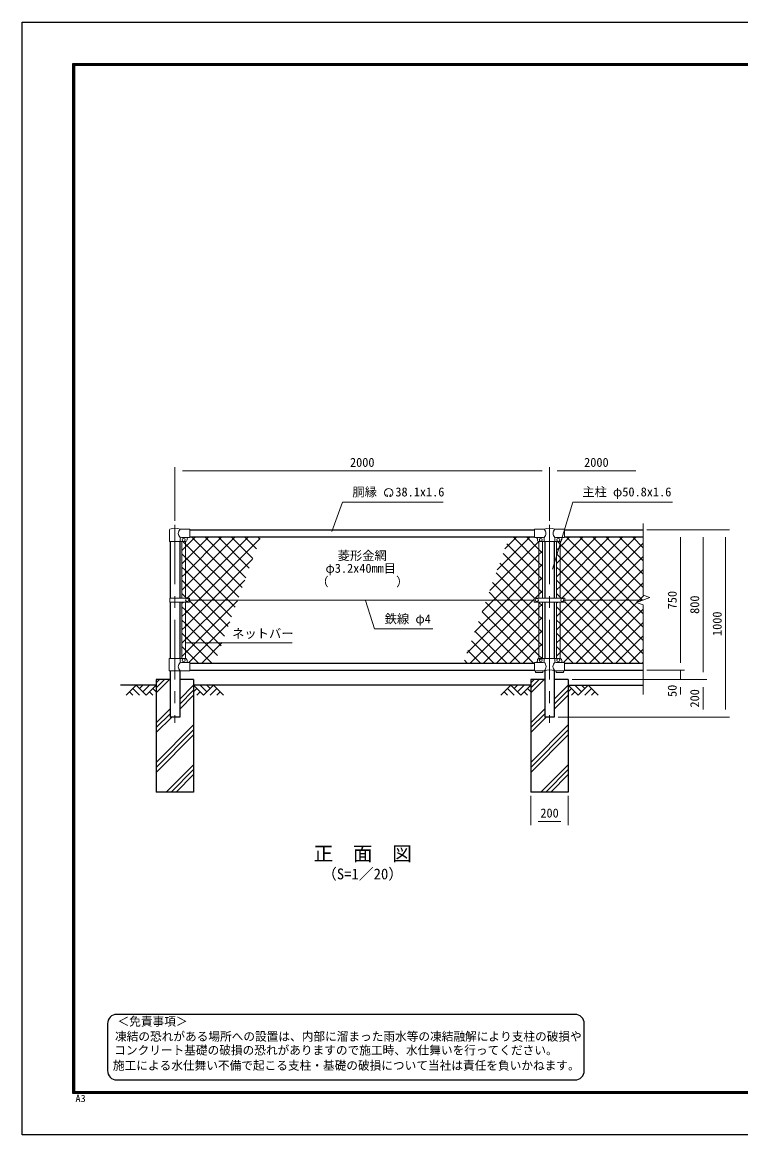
# Model space of a CAD drawing. Units: millimetres, scale not verified. Extents: x -4200 to 4200, y -2970 to 2970.
# Drawn here: x -4200 to -364, y -2970 to 2970 of the extents above; entities that cross this region are included whole.
import ezdxf
from ezdxf.enums import TextEntityAlignment as Align

# ---------------------------------------------------------------- set-up
doc = ezdxf.new("R2010")
doc.units = ezdxf.units.MM
doc.header["$LTSCALE"] = 10
doc.linetypes.add('USER1', pattern=[50.8, 31.75, -6.35, 6.35, -6.35])
for name, color, linetype, lineweight in [('0-0_D-TTL-TXT', 7, 'Continuous', 25), ('0-1_D-BMK', 2, 'USER1', 13), ('0-2_D-STR1', 1, 'Continuous', 25), ('0-3_D-STR-DIM', 7, 'Continuous', 13), ('0-8_D-BGD', 7, 'Continuous', 25), ('0-9_D-STR4', 7, 'Continuous', 25), ('0-A_D-DCR-HCH', 7, 'Continuous', 13), ('0-B_D-STR3', 3, 'Continuous', 13), ('0-C_D-STR2', 7, 'Continuous', 13), ('0-D_D-STR-TXT', 7, 'Continuous', 13), ('0-E_D-TTL', 7, 'Continuous', 25)]:
    doc.layers.add(name, color=color, linetype=linetype, lineweight=lineweight)
doc.styles.add('ＭＳ ゴシック', font='')
doc.styles.get('ＭＳ ゴシック').set_extended_font_data('MS Gothic')

msp = doc.modelspace()

# ---------------------------------------------------------------- linework, layer by layer
at = {"layer": '0-0_D-TTL-TXT', "color": 2}
for p, q in [((-1249.09, -2327.16), (-3694.64, -2327.16)), ((-3744.64, -2377.16), (-3744.64, -2627.16)), ((-1199.09, -2627.16), (-1199.09, -2377.16)), ((-3694.64, -2677.16), (-1249.09, -2677.16))]:
    msp.add_line(p, q, dxfattribs=at)
for centre, start, end in [((-3694.64, -2377.16), 90, 180), ((-1249.09, -2377.16), 0, 90), ((-3694.64, -2627.16), 180, 270), ((-1249.09, -2627.16), 270, 0)]:
    msp.add_arc(centre, 50, start, end, dxfattribs=at)
at = {"layer": '0-1_D-BMK'}
for p, q in [((-3384.65, 287.29), (-3384.65, -769.77)), ((-1384.65, 287.29), (-1384.65, -769.77))]:
    msp.add_line(p, q, dxfattribs=at)
at = {"layer": '0-2_D-STR1'}
for p, q in [((-3304.65, 260.23), (-1464.65, 260.23)), ((-1304.65, 260.23), (-884.65, 260.23)), ((-3410.05, 197.23), (-3410.05, -104.27)), ((-3359.25, 197.23), (-3359.25, -104.27)), ((-3304.65, 222.23), (-1464.65, 222.23)), ((-1410.05, 197.23), (-1410.05, -104.27)), ((-1359.25, 197.23), (-1359.25, -104.27)), ((-1304.65, 222.23), (-884.65, 222.23)), ((-3410.05, -125.27), (-3410.05, -426.77)), ((-3359.25, -125.27), (-3359.25, -426.77)), ((-1410.05, -125.27), (-1410.05, -426.77)), ((-1359.25, -125.27), (-1359.25, -426.77)), ((-3304.65, -451.77), (-1464.65, -451.77)), ((-1304.65, -451.77), (-884.65, -451.77)), ((-3410.05, -492.77), (-3410.05, -739.77)), ((-3359.25, -492.77), (-3359.25, -739.77)), ((-3304.65, -489.77), (-1464.65, -489.77)), ((-1410.05, -492.77), (-1410.05, -739.77)), ((-1359.25, -492.77), (-1359.25, -739.77)), ((-1304.65, -489.77), (-884.65, -489.77)), ((-3359.25, -739.77), (-3410.05, -739.77)), ((-1359.25, -739.77), (-1410.05, -739.77))]:
    msp.add_line(p, q, dxfattribs=at)
at = {"layer": '0-3_D-STR-DIM'}
for p, q in [((-3384.65, 307.29), (-3384.65, 595.23)), ((-1384.65, 307.29), (-1384.65, 595.23)), ((-1384.65, 307.29), (-1384.65, 595.23)), ((-3344.65, 575.23), (-1424.65, 575.23)), ((-1344.65, 575.23), (-924.65, 575.23)), ((-884.65, 294.49), (-884.65, -89.12)), ((-864.65, 260.23), (-664.65, 260.23)), ((-864.65, 260.23), (-544.65, 260.23)), ((-864.65, 260.23), (-424.65, 260.23)), ((-684.65, 220.23), (-684.65, -449.77)), ((-564.65, 220.23), (-564.65, -499.77)), ((-444.65, 220.23), (-444.65, -699.77)), ((-919.89, -127.6), (-849.42, -101.95)), ((-849.42, -101.95), (-884.65, -89.12)), ((-884.65, -140.43), (-919.89, -127.6)), ((-884.65, -140.43), (-884.65, -619.77)), ((-684.65, -449.77), (-684.65, -409.77)), ((-864.65, -489.77), (-664.65, -489.77)), ((-864.65, -489.77), (-664.65, -489.77)), ((-684.65, -489.77), (-684.65, -539.77)), ((-1264.65, -539.77), (-664.65, -539.77)), ((-1264.65, -539.77), (-544.65, -539.77)), ((-1264.65, -539.77), (-544.65, -539.77)), ((-684.65, -579.77), (-684.65, -619.77)), ((-564.65, -579.77), (-564.65, -699.77)), ((-1339.25, -739.77), (-424.65, -739.77)), ((-1339.25, -739.77), (-544.65, -739.77)), ((-1484.65, -1159.77), (-1484.65, -1317.09)), ((-1284.65, -1159.77), (-1284.65, -1317.09)), ((-1444.65, -1297.09), (-1324.65, -1297.09))]:
    msp.add_line(p, q, dxfattribs=at)
at = {"layer": '0-8_D-BGD'}
for p, q in [((-3484.65, -569.77), (-3674.65, -569.77)), ((-1484.65, -569.77), (-3284.65, -569.77)), ((-1284.65, -569.77), (-884.65, -569.77))]:
    msp.add_line(p, q, dxfattribs=at)
at = {"layer": '0-9_D-STR4'}
for p, q in [((-3484.65, -539.77), (-3484.65, -1139.77)), ((-3410.05, -539.77), (-3484.65, -539.77)), ((-3284.65, -539.77), (-3359.25, -539.77)), ((-3284.65, -539.77), (-3284.65, -1139.77)), ((-1484.65, -539.77), (-1484.65, -1139.77)), ((-1410.05, -539.77), (-1484.65, -539.77)), ((-1284.65, -539.77), (-1359.25, -539.77)), ((-1284.65, -539.77), (-1284.65, -1139.77)), ((-3284.65, -1139.77), (-3484.65, -1139.77)), ((-1284.65, -1139.77), (-1484.65, -1139.77))]:
    msp.add_line(p, q, dxfattribs=at)
at = {"layer": '0-A_D-DCR-HCH'}
for p, q in [((-3591.08, -569.77), (-3644.29, -622.99)), ((-3608.82, -587.51), (-3573.18, -622.99)), ((-3591.08, -569.77), (-3537.87, -622.99)), ((-3573.34, -587.51), (-3555.6, -569.77)), ((-3555.6, -605.25), (-3520.13, -569.77)), ((-3537.87, -622.99), (-3484.65, -569.77)), ((-3502.39, -587.51), (-3484.65, -605.17)), ((-3484.65, -610.5), (-3413.93, -539.77)), ((-3484.65, -583.99), (-3440.44, -539.77)), ((-3484.65, -557.47), (-3466.96, -539.77)), ((-3359.25, -644.2), (-3284.65, -569.6)), ((-3231.44, -622.99), (-3284.65, -569.77)), ((-3266.92, -587.51), (-3284.65, -605.17)), ((-3213.7, -605.25), (-3249.18, -569.77)), ((-3178.23, -569.77), (-3231.44, -622.99)), ((-3195.87, -587.6), (-3213.7, -569.77)), ((-3160.49, -587.51), (-3196.13, -622.99)), ((-3178.23, -569.77), (-3125.02, -622.99)), ((-1591.08, -569.77), (-1644.29, -622.99)), ((-1608.82, -587.51), (-1573.18, -622.99)), ((-1591.08, -569.77), (-1537.87, -622.99)), ((-1573.34, -587.51), (-1555.6, -569.77)), ((-1555.6, -605.25), (-1520.13, -569.77)), ((-1537.87, -622.99), (-1484.65, -569.77)), ((-1502.39, -587.51), (-1484.65, -605.17)), ((-1484.65, -610.5), (-1413.93, -539.77)), ((-1484.65, -583.99), (-1440.44, -539.77)), ((-1484.65, -557.47), (-1466.96, -539.77)), ((-1359.25, -644.2), (-1284.65, -569.6)), ((-1231.44, -622.99), (-1284.65, -569.77)), ((-1266.92, -587.51), (-1284.65, -605.17)), ((-1213.7, -605.25), (-1249.18, -569.77)), ((-1178.23, -569.77), (-1231.44, -622.99)), ((-1195.87, -587.6), (-1213.7, -569.77)), ((-1160.49, -587.51), (-1196.13, -622.99)), ((-1178.23, -569.77), (-1125.02, -622.99)), ((-3626.55, -605.25), (-3608.73, -622.99)), ((-3520.13, -605.25), (-3502.31, -622.99)), ((-3359.25, -670.72), (-3284.65, -596.12)), ((-3359.25, -697.23), (-3284.65, -622.63)), ((-3249.18, -605.25), (-3267, -622.99)), ((-3142.76, -605.25), (-3160.57, -622.99)), ((-1626.55, -605.25), (-1608.73, -622.99)), ((-1520.13, -605.25), (-1502.31, -622.99)), ((-1359.25, -670.72), (-1284.65, -596.12)), ((-1359.25, -697.23), (-1284.65, -622.63)), ((-1249.18, -605.25), (-1267, -622.99)), ((-1142.76, -605.25), (-1160.57, -622.99)), ((-3484.65, -769.6), (-3410.05, -695)), ((-1484.65, -769.6), (-1410.05, -695)), ((-3484.65, -796.12), (-3410.05, -721.52)), ((-3484.65, -822.63), (-3401.79, -739.77)), ((-1484.65, -796.12), (-1410.05, -721.52)), ((-1484.65, -822.63), (-1401.79, -739.77)), ((-3484.65, -981.73), (-3284.65, -781.73)), ((-3484.65, -1008.25), (-3284.65, -808.25)), ((-1484.65, -981.73), (-1284.65, -781.73)), ((-1484.65, -1008.25), (-1284.65, -808.25)), ((-3484.65, -1034.77), (-3284.65, -834.77)), ((-1484.65, -1034.77), (-1284.65, -834.77)), ((-3430.56, -1139.77), (-3284.65, -993.86)), ((-1430.56, -1139.77), (-1284.65, -993.86)), ((-3404.05, -1139.77), (-3284.65, -1020.38)), ((-3377.53, -1139.77), (-3284.65, -1046.9)), ((-1404.05, -1139.77), (-1284.65, -1020.38)), ((-1377.53, -1139.77), (-1284.65, -1046.9))]:
    msp.add_line(p, q, dxfattribs=at)
at = {"layer": '0-B_D-STR3'}
for p, q in [((-3413.2, 197.23), (-3413.2, 260.92)), ((-3304.65, 263.23), (-3356.1, 263.23)), ((-3304.65, 263.23), (-3304.65, 219.23)), ((-1464.65, 263.23), (-1464.65, 219.23)), ((-1464.65, 263.23), (-1413.2, 263.23)), ((-1356.1, 263.23), (-1304.65, 263.23)), ((-1304.65, 263.23), (-1304.65, 219.23)), ((-3413.2, 197.23), (-3356.1, 197.23)), ((-3356.1, 197.23), (-3356.1, 212.23)), ((-3356.1, 197.23), (-3329.65, 197.23)), ((-3304.65, 219.23), (-3349.1, 219.23)), ((-3347.15, 197.23), (-3347.15, -104.27)), ((-3328.15, 197.23), (-3328.15, -104.27)), ((-3319.65, 212.23), (-3319.65, 207.23)), ((-1464.65, 219.23), (-1417.9, 219.23)), ((-1449.65, 212.23), (-1449.65, 207.23)), ((-1441.15, 197.23), (-1441.15, -104.27)), ((-1439.65, 197.23), (-1329.65, 197.23)), ((-1422.15, 197.23), (-1422.15, -104.27)), ((-1413.2, 214.53), (-1413.2, 197.23)), ((-1356.1, 214.53), (-1356.1, 197.23)), ((-1351.4, 219.23), (-1304.65, 219.23)), ((-1347.15, 197.23), (-1347.15, -104.27)), ((-1328.15, 197.23), (-1328.15, -104.27)), ((-1319.65, 212.23), (-1319.65, 207.23)), ((-3412.15, -125.27), (-3412.15, -104.27)), ((-3307.66, -104.27), (-3412.15, -104.27)), ((-3307.66, -125.27), (-3307.66, -104.27)), ((-3307.66, -114.77), (-1467.15, -114.77)), ((-1467.15, -104.27), (-1467.15, -125.27)), ((-1302.15, -104.27), (-1467.15, -104.27)), ((-1302.15, -104.27), (-1302.15, -125.27)), ((-1302.15, -114.77), (-884.65, -114.77)), ((-3307.66, -125.27), (-3412.15, -125.27)), ((-3347.15, -125.27), (-3347.15, -426.77)), ((-3328.15, -125.27), (-3328.15, -426.89)), ((-1302.15, -125.27), (-1467.15, -125.27)), ((-1441.15, -125.27), (-1441.15, -426.89)), ((-1422.15, -125.27), (-1422.15, -426.77)), ((-1347.15, -125.27), (-1347.15, -426.77)), ((-1328.15, -125.27), (-1328.15, -426.89)), ((-3415.6, -426.77), (-3329.65, -426.77)), ((-3415.6, -492.77), (-3415.6, -426.77)), ((-3356.1, -426.77), (-3356.1, -441.77)), ((-3304.65, -448.77), (-3349.1, -448.77)), ((-3319.65, -436.77), (-3319.65, -441.77)), ((-3304.65, -448.77), (-3304.65, -492.77)), ((-1464.65, -448.77), (-1464.65, -492.77)), ((-1420.2, -448.77), (-1464.65, -448.77)), ((-1449.65, -436.77), (-1449.65, -441.77)), ((-1439.65, -426.77), (-1329.65, -426.77)), ((-1413.2, -426.77), (-1413.2, -441.77)), ((-1356.1, -426.77), (-1356.1, -441.77)), ((-1304.65, -448.77), (-1349.1, -448.77)), ((-1319.65, -436.77), (-1319.65, -441.77)), ((-1304.65, -448.77), (-1304.65, -492.77)), ((-3304.65, -492.77), (-3415.6, -492.77)), ((-1413.2, -492.77), (-1464.65, -492.77)), ((-1459.65, -492.77), (-1459.65, -502.07)), ((-1419.65, -502.07), (-1459.65, -502.07)), ((-1419.65, -492.77), (-1419.65, -502.07)), ((-1304.65, -492.77), (-1356.1, -492.77)), ((-1349.65, -492.77), (-1349.65, -502.07)), ((-1309.65, -502.07), (-1349.65, -502.07)), ((-1309.65, -492.77), (-1309.65, -502.07))]:
    msp.add_line(p, q, dxfattribs=at)
for centre in [(-3337.65, 206.23), (-1431.65, 206.23), (-1337.65, 206.23), (-3319.66, -114.77), (-1452.15, -114.77), (-1317.15, -114.77), (-3337.65, -435.77), (-1431.65, -435.77), (-1337.65, -435.77)]:
    msp.add_circle(centre, 8, dxfattribs=at)
for centre, radius, start, end in [((-3409.9, 260.92), 3.3, 109.22051, 180), ((-3384.65, 188.49), 80, 69.0916, 109.22051), ((-3337.91, 241.23), 28.55, 129.59418, 230.40582), ((-1384.65, 188.49), 80, 69.0916, 110.9084), ((-1434.46, 241.23), 30.59, 314.01503, 45.98497), ((-1334.85, 241.23), 30.59, 134.01503, 225.98497), ((-3349.1, 212.23), 7, 90, 180), ((-3329.65, 207.23), 10, 270, 0), ((-3312.65, 212.23), 7, 90, 180), ((-1456.65, 212.23), 7, 0, 90), ((-1439.65, 207.23), 10, 180, 270), ((-1417.9, 214.53), 4.7, 0, 90), ((-1351.4, 214.53), 4.7, 90, 180), ((-1329.65, 207.23), 10, 270, 0), ((-1312.65, 212.23), 7, 90, 180), ((-3337.91, -470.77), 28.55, 129.59418, 230.40582), ((-3349.1, -441.77), 7, 180, 270), ((-3329.65, -436.77), 10, 0, 90), ((-3312.65, -441.77), 7, 180, 270), ((-1456.65, -441.77), 7, 270, 0), ((-1439.65, -436.77), 10, 90, 180), ((-1420.2, -441.77), 7, 270, 0), ((-1432.33, -470.33), 29.48, 310.4464, 49.5536), ((-1336.98, -470.33), 29.48, 130.4464, 229.5536), ((-1349.1, -441.77), 7, 180, 270), ((-1329.65, -436.77), 10, 0, 90), ((-1312.65, -441.77), 7, 180, 270), ((-1384.65, -573.26), 85.4, 70.46947, 109.53053)]:
    msp.add_arc(centre, radius, start, end, dxfattribs=at)
at = {"layer": '0-C_D-STR2'}
for p, q in [((-3328.15, 169.01), (-3274.94, 222.23)), ((-3328.15, 98.3), (-3204.23, 222.23)), ((-3328.15, 27.59), (-3133.52, 222.23)), ((-3328.15, -43.12), (-3062.81, 222.23)), ((-3318.6, -104.27), (-2992.1, 222.23)), ((-3025.23, -48.34), (-3295.8, 222.23)), ((-3258.39, -114.77), (-2929.83, 213.78)), ((-3006.36, 3.51), (-3225.08, 222.23)), ((-2987.5, 55.35), (-3154.37, 222.23)), ((-2968.63, 107.19), (-3083.66, 222.23)), ((-2949.76, 159.03), (-3012.95, 222.23)), ((-2930.89, 210.87), (-2942.24, 222.23)), ((-1704.09, -64.49), (-1442.04, 197.56)), ((-1663.63, 46.68), (-1488.08, 222.23)), ((-1623.16, 157.86), (-1558.79, 222.23)), ((-1441.15, 13.84), (-1613.03, 185.71)), ((-1441.15, 84.55), (-1578.83, 222.23)), ((-1441.15, 155.26), (-1508.12, 222.23)), ((-1328.15, 170.02), (-1275.95, 222.23)), ((-1328.15, 99.31), (-1205.24, 222.23)), ((-1328.15, 28.6), (-1134.53, 222.23)), ((-1328.15, -42.11), (-1063.82, 222.23)), ((-1319.61, -104.27), (-993.11, 222.23)), ((-1188.69, -114.77), (-884.65, 189.26)), ((-884.65, -47.69), (-1154.57, 222.23)), ((-884.65, 23.02), (-1083.86, 222.23)), ((-884.65, 93.73), (-1013.15, 222.23)), ((-884.65, 164.44), (-942.44, 222.23)), ((-3347.15, 150.01), (-3328.15, 169.01)), ((-3328.15, 113.16), (-3347.15, 132.16)), ((-1683.66, -114.77), (-1441.15, 127.73)), ((-1441.15, -56.87), (-1631.9, 133.87)), ((-1422.15, 136.26), (-1441.15, 155.26)), ((-1441.15, 127.73), (-1422.15, 146.73)), ((-1347.15, 151.02), (-1328.15, 170.02)), ((-1328.15, 112.97), (-1347.15, 131.97)), ((-3347.15, 79.3), (-3328.15, 98.3)), ((-3328.15, 42.45), (-3347.15, 61.45)), ((-3100.22, -114.77), (-3328.15, 113.16)), ((-3187.67, -114.77), (-2970.3, 102.6)), ((-1464.47, -104.27), (-1650.76, 82.03)), ((-1422.15, 65.55), (-1441.15, 84.55)), ((-1441.15, 57.02), (-1422.15, 76.02)), ((-1347.15, 80.31), (-1328.15, 99.31)), ((-1328.15, 42.26), (-1347.15, 61.26)), ((-1100.41, -114.77), (-1328.15, 112.97)), ((-1117.98, -114.77), (-884.65, 118.55)), ((-3347.15, 8.59), (-3328.15, 27.59)), ((-3170.93, -114.77), (-3328.15, 42.45)), ((-1524.68, -114.77), (-1669.63, 30.18)), ((-1612.95, -114.77), (-1441.15, 57.02)), ((-1422.15, -5.16), (-1441.15, 13.84)), ((-1441.15, -13.69), (-1422.15, 5.31)), ((-1347.15, 9.6), (-1328.15, 28.6)), ((-1171.12, -114.77), (-1328.15, 42.26)), ((-1047.27, -114.77), (-884.65, 47.84)), ((-3328.15, -28.26), (-3347.15, -9.26)), ((-3347.15, -62.12), (-3328.15, -43.12)), ((-3241.64, -114.77), (-3328.15, -28.26)), ((-3116.96, -114.77), (-3010.76, -8.57)), ((-1595.39, -114.77), (-1688.5, -21.66)), ((-1542.24, -114.77), (-1441.15, -13.69)), ((-1422.15, -75.87), (-1441.15, -56.87)), ((-1347.15, -61.11), (-1328.15, -42.11)), ((-3328.15, -184.54), (-3258.39, -114.77)), ((-3328.15, -255.25), (-3187.67, -114.77)), ((-3328.15, -325.96), (-3116.96, -114.77)), ((-3100.71, -255.7), (-3241.64, -114.77)), ((-3081.84, -203.86), (-3170.93, -114.77)), ((-3062.97, -152.02), (-3100.22, -114.77)), ((-1825.49, -398.02), (-1542.24, -114.77)), ((-1785.02, -286.84), (-1612.95, -114.77)), ((-1744.56, -175.67), (-1683.66, -114.77)), ((-1666.1, -114.77), (-1707.37, -73.5)), ((-1441.15, -339.72), (-1666.1, -114.77)), ((-1441.15, -269.01), (-1595.39, -114.77)), ((-1441.15, -198.3), (-1524.68, -114.77)), ((-1328.15, -254.24), (-1188.69, -114.77)), ((-1328.15, -324.95), (-1117.98, -114.77)), ((-1328.15, -395.66), (-1047.27, -114.77)), ((-884.65, -401.24), (-1171.12, -114.77)), ((-884.65, -330.53), (-1100.41, -114.77)), ((-3347.15, -132.83), (-3339.6, -125.27)), ((-3328.15, -169.68), (-3347.15, -150.68)), ((-3138.45, -359.39), (-3328.15, -169.68)), ((-3119.58, -307.54), (-3307.66, -119.46)), ((-1470.52, -451.77), (-1745.11, -177.18)), ((-1737.82, -451.77), (-1441.15, -155.11)), ((-1441.15, -155.11), (-1422.15, -136.11)), ((-1347.15, -131.82), (-1340.61, -125.27)), ((-1328.15, -169.87), (-1347.15, -150.87)), ((-1046.25, -451.77), (-1328.15, -169.87)), ((-975.54, -451.77), (-1302.15, -125.16)), ((-1242.84, -451.77), (-919, -127.93)), ((-1172.13, -451.77), (-884.65, -164.29)), ((-3347.15, -203.54), (-3328.15, -184.54)), ((-3328.15, -240.39), (-3347.15, -221.39)), ((-3309.54, -448.77), (-3091.69, -230.92)), ((-1541.23, -451.77), (-1763.98, -229.03)), ((-1667.11, -451.77), (-1441.15, -225.82)), ((-1422.15, -217.3), (-1441.15, -198.3)), ((-1441.15, -225.82), (-1422.15, -206.82)), ((-1328.15, -240.58), (-1347.15, -221.58)), ((-1101.42, -451.77), (-884.65, -235)), ((-3347.15, -274.25), (-3328.15, -255.25)), ((-3328.15, -311.1), (-3347.15, -292.1)), ((-3157.32, -411.23), (-3328.15, -240.39)), ((-1611.94, -451.77), (-1782.85, -280.87)), ((-1596.4, -451.77), (-1441.15, -296.53)), ((-1422.15, -288.01), (-1441.15, -269.01)), ((-1441.15, -296.53), (-1422.15, -277.53)), ((-1347.15, -273.24), (-1328.15, -254.24)), ((-1328.15, -311.3), (-1347.15, -292.3)), ((-1116.97, -451.77), (-1328.15, -240.58)), ((-3347.15, -344.96), (-3328.15, -325.96)), ((-3187.48, -451.77), (-3328.15, -311.1)), ((-3241.83, -451.77), (-3132.15, -342.1)), ((-1682.65, -451.77), (-1801.72, -332.71)), ((-1422.15, -358.72), (-1441.15, -339.72)), ((-1441.15, -367.24), (-1422.15, -348.24)), ((-1347.15, -343.95), (-1328.15, -324.95)), ((-1187.68, -451.77), (-1328.15, -311.3)), ((-1030.71, -451.77), (-884.65, -305.71)), ((-3328.15, -381.81), (-3347.15, -362.81)), ((-3258.19, -451.77), (-3328.15, -381.81)), ((-1753.36, -451.77), (-1820.58, -384.55)), ((-1525.69, -451.77), (-1441.15, -367.24)), ((-1328.15, -382.01), (-1347.15, -363.01)), ((-1347.15, -414.66), (-1328.15, -395.66)), ((-1258.39, -451.77), (-1328.15, -382.01)), ((-960, -451.77), (-884.65, -376.43)), ((-1824.07, -451.77), (-1839.45, -436.39)), ((-1439.6, -436.39), (-1431.03, -427.83)), ((-1430.9, -427.69), (-1422.15, -418.95)), ((-889.29, -451.77), (-884.65, -447.14))]:
    msp.add_line(p, q, dxfattribs=at)
for points in [[(-3044.1, -100.18), (-3328.15, 183.87), (-3342.04, 197.76)], [(-1347.15, -202.53), (-1328.15, -183.53), (-1259.4, -114.77), (-922.4, 222.23)], [(-884.65, -259.82), (-1029.7, -114.77), (-1328.15, 183.68), (-1341.7, 197.23)], [(-884.65, -189.11), (-958.99, -114.77), (-1295.99, 222.23)], [(-887.31, -115.74), (-888.28, -114.77), (-1225.28, 222.23)], [(-904.83, -451.77), (-1241.83, -114.77), (-1328.15, -28.45), (-1347.15, -9.45)], [(-1310.56, -448.77), (-976.56, -114.77), (-884.65, -22.87)], [(-3322.85, -104.27), (-3328.15, -98.97), (-3347.15, -79.97)], [(-1808.53, -451.77), (-1471.53, -114.77), (-1467.15, -110.4)], [(-1461.03, -104.27), (-1441.15, -84.4), (-1422.15, -65.4)], [(-1323.04, -104.27), (-1328.15, -99.16), (-1347.15, -80.16)], [(-917.97, -126.9), (-905.85, -114.77), (-881.38, -90.31)], [(-3347.15, -415.67), (-3328.15, -396.67), (-3051.22, -119.75)], [(-1424.56, -427.03), (-1441.15, -410.43), (-1726.24, -125.34)], [(-1422.15, -146.58), (-1441.15, -127.58), (-1443.47, -125.27)]]:
    msp.add_lwpolyline(points, dxfattribs=at)
at = {"layer": '0-D_D-STR-TXT'}
for p, q in [((-2249.34, 441.1), (-2253.48, 448.28)), ((-2236.85, 441.1), (-2232.71, 448.28)), ((-2758.78, -343.87), (-3329.9, -343.87))]:
    msp.add_line(p, q, dxfattribs=at)
for points in [[(-1952.84, 408.23), (-2489.13, 408.23), (-2547.78, 251.66)], [(-729.04, 408.23), (-1260.7, 408.23), (-1367.98, 50.61)], [(-2006.99, -268.4), (-2318.32, -268.4), (-2366.41, -116.68)]]:
    msp.add_lwpolyline(points, dxfattribs=at)
for centre, radius, start, end in [((-2243.09, 458.26), 22.5, 294.32478, 245.67522), ((-2251.39, 439.86), 2.37, 245.67522, 30), ((-2234.8, 439.86), 2.37, 150, 294.32478)]:
    msp.add_arc(centre, radius, start, end, dxfattribs=at)
at = {"layer": '0-E_D-TTL', "color": 2}
msp.add_lwpolyline([(-4199.68, 2970.23), (4200.32, 2970.23), (4200.32, -2969.77), (-4199.68, -2969.77)], close=True, dxfattribs=at)
at = {"layer": '0-E_D-TTL'}
for points in [[(-3929.68, 2750.23), (3930.32, 2750.23), (3930.32, -2749.77), (-3929.68, -2749.77)], [(-3927.18, 2747.73), (3927.82, 2747.73), (3927.82, -2747.27), (-3927.18, -2747.27)], [(-3924.68, 2745.23), (3925.32, 2745.23), (3925.32, -2744.77), (-3924.68, -2744.77)], [(-3922.18, 2742.73), (3922.82, 2742.73), (3922.82, -2742.27), (-3922.18, -2742.27)], [(-3919.68, 2740.23), (3920.32, 2740.23), (3920.32, -2739.77), (-3919.68, -2739.77)]]:
    msp.add_lwpolyline(points, close=True, dxfattribs=at)

# ---------------------------------------------------------------- texts
at = {"layer": '0-0_D-TTL-TXT', "style": 'ＭＳ ゴシック'}
for s, height, p in [('正\u3000面\u3000図', 76.98, (-2644.55, -1530.17)), ('（S=1／20）', 57.7, (-2599.07, -1623.36)), ('＜免責事項＞ \u3000\u3000', 45.67, (-3690.94, -2401.34)), ('凍結の恐れがある場所への設置は、内部に溜まった雨水等の凍結融解により支柱の破損や', 45.67, (-3704.46, -2481.83)), ('コンクリート基礎の破損の恐れがありますので施工時、水仕舞いを行ってください。', 45.67, (-3708.57, -2555.26)), ('施工による水仕舞い不備で起こる支柱・基礎の破損について当社は責任を負いかねます。 ', 45.67, (-3715.56, -2636.75))]:
    msp.add_text(s, height=height, dxfattribs=at).set_placement(p, align=Align.BOTTOM_LEFT)
at = {"layer": '0-3_D-STR-DIM', "style": 'ＭＳ ゴシック'}
for s, p in [('2000', (-2449.9, 581.97)), ('2000', (-1199.9, 581.97)), ('200', (-1433.65, -1290.34))]:
    msp.add_text(s, height=48.09, dxfattribs=at).set_placement(p, align=Align.BOTTOM_LEFT)
for s, p in [('750', (-691.4, -164.27)), ('800', (-571.4, -188.65)), ('1000', (-451.4, -306.67)), ('50', (-691.4, -632.4)), ('200', (-571.4, -688.77))]:
    msp.add_text(s, height=48.09, rotation=90, dxfattribs=at).set_placement(p, align=Align.BOTTOM_LEFT)
at = {"layer": '0-D_D-STR-TXT', "style": 'ＭＳ ゴシック'}
for s, p in [('胴縁 \u300038.1x1.6', (-2437.2, 424.01)), ('主柱 φ50.8x1.6', (-1209.78, 424.24)), ('菱形金網', (-2515.85, 84.03)), ('φ3.2x40mm目', (-2580.83, 16.44)), ('（\u3000\u3000   \u3000\u3000）', (-2629.56, -55.21)), ('鉄線 φ4', (-2264.6, -253.53)), ('ネットバー', (-3079.34, -331.92))]:
    msp.add_text(s, height=48.09, dxfattribs=at).set_placement(p, align=Align.BOTTOM_LEFT)
at = {"layer": '0-E_D-TTL', "style": 'ＭＳ ゴシック', "width": 1.05}
msp.add_text('A3', height=38.48, dxfattribs=at).set_placement((-3915.77, -2806.58), align=Align.BOTTOM_LEFT)

doc.saveas('drawing.dxf')
